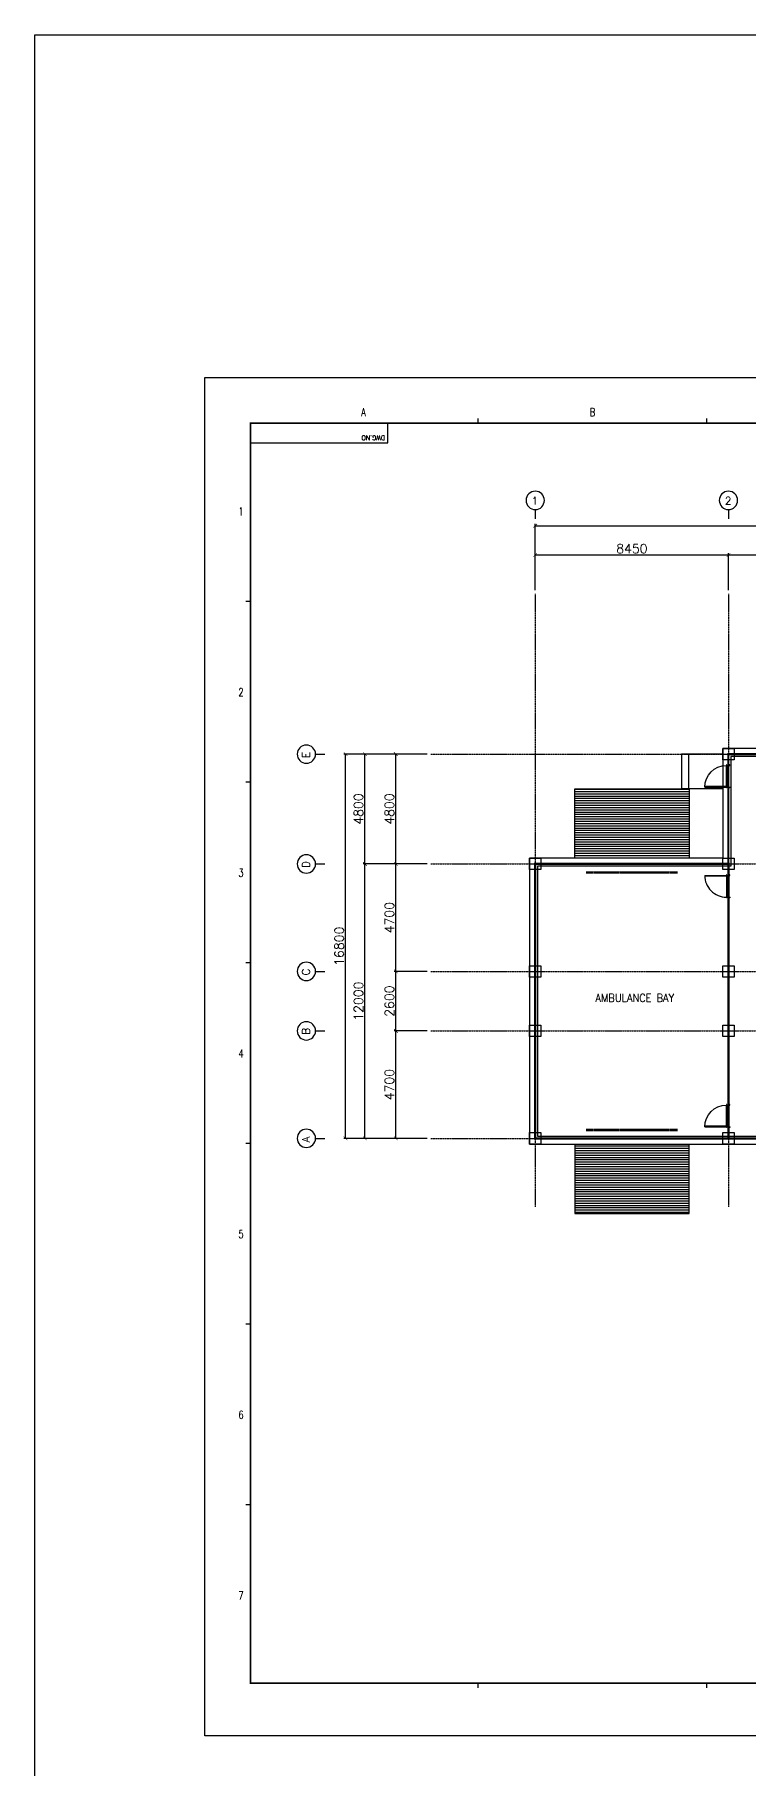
# Model space of a CAD drawing. Header units: millimetres. Extents: x -232466 to 860779, y -177975 to 311634.
# Drawn here: x 223055 to 254264, y 235828 to 311634 of the extents above; entities that cross this region are included whole.
import ezdxf
from ezdxf.enums import TextEntityAlignment as Align

# ---------------------------------------------------------------- set-up
doc = ezdxf.new("R2010")
doc.units = ezdxf.units.MM
for name, pattern in [('AXES', [50.8, 31.75, -6.35, 6.35, -6.35]), ('CENTER', [2, 1.25, -0.25, 0.25, -0.25]), ('HID', [2.3, 1.5, -0.8])]:
    doc.linetypes.add(name, pattern=pattern)
doc.layers.add('0 외형선', color=3, linetype='Continuous', lineweight=25)
for name, color, linetype in [('4ELE', 4, 'Continuous'), ('Center Line', 1, 'CENTER'), ('COL', 2, 'Continuous'), ('dim', 7, 'Continuous'), ('DOOR', 4, 'Continuous'), ('G', 3, 'Continuous'), ('hat', 8, 'Continuous'), ('stair', 4, 'Continuous'), ('SYM', 7, 'Continuous'), ('TITLEBOX', 7, 'Continuous')]:
    doc.layers.add(name, color=color, linetype=linetype)
doc.styles.add('ROMAND', font='romand')
doc.styles.add('RomanS', font='romans.shx')
doc.styles.add('TBOX', font='romans.shx')
doc.dimstyles.new('HYUNDAI', dxfattribs={"dimscale": 120, "dimtxt": 3, "dimasz": 3, "dimexe": 1, "dimexo": 2, "dimgap": 1, "dimtad": 1, "dimdec": 0, "dimdsep": 46, "dimtxsty": 'RomanS', "dimcen": 0, "dimclrd": 256, "dimclre": 256, "dimclrt": 3, "dimadec": 0, "dimazin": 0, "dimtfac": 1, "dimtdec": 0, "dimtix": 1, "dimtmove": 2, "dimatfit": 3, "dimfxl": 1, "dimtvp": 1, "dimtolj": 1, "dimarcsym": 0})
pattern_1 = [(0, (210960.38, 216143.68), (0, 100), [])]

# ---------------------------------------------------------------- blocks, each defined once
blk = doc.blocks.new('_ArchTick')
at = {"color": 0, "linetype": 'ByBlock', "const_width": 0.15}
blk.add_lwpolyline([(-0.5, -0.5), (0.5, 0.5)], dxfattribs=at)
blk = doc.blocks.new('*D721')
at = {"layer": 'Defpoints', "color": 0}
for p in [(236651, 280174), (240376, 280174), (240376, 263374)]:
    blk.add_point(p, dxfattribs=at)
at = {"layer": 'dim', "lineweight": -2}
for p, q in [((240216, 280174), (236571, 280174)), ((236651, 263374), (236651, 280174)), ((240216, 263374), (236571, 263374))]:
    blk.add_line(p, q, dxfattribs=at)
at = {"layer": 'dim', "lineweight": -2, "xscale": 160, "yscale": 160, "zscale": 160}
for p, rotation in [((236651, 280174), 90), ((236651, 263374), 270)]:
    blk.add_blockref('_ArchTick', p, dxfattribs=dict(at, rotation=rotation))
at = {"layer": 'dim', "color": 0, "insert": (236371, 271774), "char_height": 400, "attachment_point": 5, "rotation": 90, "style": 'RomanS', "bg_fill": 3, "box_fill_scale": 1.1, "bg_fill_color": 257, "bg_fill_transparency": 0}
blk.add_mtext('\\A1;16800', dxfattribs=at)
blk = doc.blocks.new('*D722')
at = {"layer": 'Defpoints', "color": 0}
for p in [(237496, 280174), (240376, 280174), (240376, 275374)]:
    blk.add_point(p, dxfattribs=at)
at = {"layer": 'dim', "lineweight": -2}
for p, q in [((240216, 280174), (237416, 280174)), ((237496, 275374), (237496, 280174)), ((240216, 275374), (237416, 275374))]:
    blk.add_line(p, q, dxfattribs=at)
at = {"layer": 'dim', "lineweight": -2, "xscale": 160, "yscale": 160, "zscale": 160}
for p, rotation in [((237496, 280174), 90), ((237496, 275374), 270)]:
    blk.add_blockref('_ArchTick', p, dxfattribs=dict(at, rotation=rotation))
at = {"layer": 'dim', "color": 0, "insert": (237216, 277774), "char_height": 400, "attachment_point": 5, "rotation": 90, "style": 'RomanS', "bg_fill": 3, "box_fill_scale": 1.1, "bg_fill_color": 257, "bg_fill_transparency": 0}
blk.add_mtext('\\A1;4800', dxfattribs=at)
blk = doc.blocks.new('*D723')
at = {"layer": 'Defpoints', "color": 0}
for p in [(253395, 288882), (244945, 287184), (253395, 287184)]:
    blk.add_point(p, dxfattribs=at)
at = {"layer": 'dim', "lineweight": -2}
for p, q in [((244945, 287344), (244945, 288962)), ((244945, 288882), (253395, 288882)), ((253395, 287344), (253395, 288962))]:
    blk.add_line(p, q, dxfattribs=at)
at = {"layer": 'dim', "lineweight": -2, "xscale": 160, "yscale": 160, "zscale": 160, "rotation": 180}
blk.add_blockref('_ArchTick', (244945, 288882), dxfattribs=at)
at = {"layer": 'dim', "lineweight": -2, "xscale": 160, "yscale": 160, "zscale": 160}
blk.add_blockref('_ArchTick', (253395, 288882), dxfattribs=at)
at = {"layer": 'dim', "color": 0, "insert": (249170, 289162), "char_height": 400, "attachment_point": 5, "style": 'RomanS', "bg_fill": 3, "box_fill_scale": 1.1, "bg_fill_color": 257, "bg_fill_transparency": 0}
blk.add_mtext('\\A1;8450', dxfattribs=at)
blk = doc.blocks.new('주열')
at = {"layer": 'SYM'}
blk.add_line((0, 600), (0, 0), dxfattribs=at)
blk.add_circle((0, 1200), 600, dxfattribs=at)
blk = doc.blocks.new('*D724')
at = {"layer": 'Defpoints', "color": 0}
for p in [(286845, 290162), (244945, 287184), (286845, 287184)]:
    blk.add_point(p, dxfattribs=at)
at = {"layer": 'dim', "lineweight": -2}
for p, q in [((244945, 287344), (244945, 290242)), ((244945, 290162), (286845, 290162)), ((286845, 287344), (286845, 290242))]:
    blk.add_line(p, q, dxfattribs=at)
at = {"layer": 'dim', "lineweight": -2, "xscale": 160, "yscale": 160, "zscale": 160, "rotation": 180}
blk.add_blockref('_ArchTick', (244945, 290162), dxfattribs=at)
at = {"layer": 'dim', "lineweight": -2, "xscale": 160, "yscale": 160, "zscale": 160}
blk.add_blockref('_ArchTick', (286845, 290162), dxfattribs=at)
at = {"layer": 'dim', "color": 0, "insert": (265895, 290442), "char_height": 400, "attachment_point": 5, "style": 'RomanS', "bg_fill": 3, "box_fill_scale": 1.1, "bg_fill_color": 257, "bg_fill_transparency": 0}
blk.add_mtext('\\A1;41900', dxfattribs=at)
blk = doc.blocks.new('*D725')
at = {"layer": 'Defpoints', "color": 0}
for p in [(260495, 288882), (253395, 287184), (260495, 287184)]:
    blk.add_point(p, dxfattribs=at)
at = {"layer": 'dim', "lineweight": -2}
for p, q in [((253395, 287344), (253395, 288962)), ((253395, 288882), (260495, 288882)), ((260495, 287344), (260495, 288962))]:
    blk.add_line(p, q, dxfattribs=at)
at = {"layer": 'dim', "lineweight": -2, "xscale": 160, "yscale": 160, "zscale": 160, "rotation": 180}
blk.add_blockref('_ArchTick', (253395, 288882), dxfattribs=at)
at = {"layer": 'dim', "lineweight": -2, "xscale": 160, "yscale": 160, "zscale": 160}
blk.add_blockref('_ArchTick', (260495, 288882), dxfattribs=at)
at = {"layer": 'dim', "color": 0, "insert": (256945, 289162), "char_height": 400, "attachment_point": 5, "style": 'RomanS', "bg_fill": 3, "box_fill_scale": 1.1, "bg_fill_color": 257, "bg_fill_transparency": 0}
blk.add_mtext('\\A1;7100', dxfattribs=at)
blk = doc.blocks.new('*D731')
at = {"layer": 'Defpoints', "color": 0}
for p in [(237496, 275374), (240376, 275374), (240376, 263374)]:
    blk.add_point(p, dxfattribs=at)
at = {"layer": 'dim', "lineweight": -2}
for p, q in [((240216, 275374), (237416, 275374)), ((237496, 263374), (237496, 275374)), ((240216, 263374), (237416, 263374))]:
    blk.add_line(p, q, dxfattribs=at)
at = {"layer": 'dim', "lineweight": -2, "xscale": 160, "yscale": 160, "zscale": 160}
for p, rotation in [((237496, 275374), 90), ((237496, 263374), 270)]:
    blk.add_blockref('_ArchTick', p, dxfattribs=dict(at, rotation=rotation))
at = {"layer": 'dim', "color": 0, "insert": (237216, 269374), "char_height": 400, "attachment_point": 5, "rotation": 90, "style": 'RomanS', "bg_fill": 3, "box_fill_scale": 1.1, "bg_fill_color": 257, "bg_fill_transparency": 0}
blk.add_mtext('\\A1;12000', dxfattribs=at)
blk = doc.blocks.new('*D739')
at = {"layer": 'Defpoints', "color": 0}
for p in [(238849, 280174), (240376, 280174), (240376, 275374)]:
    blk.add_point(p, dxfattribs=at)
at = {"layer": 'dim', "lineweight": -2}
for p, q in [((240216, 280174), (238769, 280174)), ((238849, 275374), (238849, 280174)), ((240216, 275374), (238769, 275374))]:
    blk.add_line(p, q, dxfattribs=at)
at = {"layer": 'dim', "lineweight": -2, "xscale": 160, "yscale": 160, "zscale": 160}
for p, rotation in [((238849, 280174), 90), ((238849, 275374), 270)]:
    blk.add_blockref('_ArchTick', p, dxfattribs=dict(at, rotation=rotation))
at = {"layer": 'dim', "color": 0, "insert": (238569, 277774), "char_height": 400, "attachment_point": 5, "rotation": 90, "style": 'RomanS', "bg_fill": 3, "box_fill_scale": 1.1, "bg_fill_color": 257, "bg_fill_transparency": 0}
blk.add_mtext('\\A1;4800', dxfattribs=at)
blk = doc.blocks.new('*D740')
at = {"layer": 'Defpoints', "color": 0}
for p in [(238849, 275374), (240376, 275374), (240376, 270674)]:
    blk.add_point(p, dxfattribs=at)
at = {"layer": 'dim', "lineweight": -2}
for p, q in [((240216, 275374), (238769, 275374)), ((238849, 270674), (238849, 275374)), ((240216, 270674), (238769, 270674))]:
    blk.add_line(p, q, dxfattribs=at)
at = {"layer": 'dim', "lineweight": -2, "xscale": 160, "yscale": 160, "zscale": 160}
for p, rotation in [((238849, 275374), 90), ((238849, 270674), 270)]:
    blk.add_blockref('_ArchTick', p, dxfattribs=dict(at, rotation=rotation))
at = {"layer": 'dim', "color": 0, "insert": (238569, 273024), "char_height": 400, "attachment_point": 5, "rotation": 90, "style": 'RomanS', "bg_fill": 3, "box_fill_scale": 1.1, "bg_fill_color": 257, "bg_fill_transparency": 0}
blk.add_mtext('\\A1;4700', dxfattribs=at)
blk = doc.blocks.new('*D741')
at = {"layer": 'Defpoints', "color": 0}
for p in [(238849, 270674), (240376, 270674), (240376, 268074)]:
    blk.add_point(p, dxfattribs=at)
at = {"layer": 'dim', "lineweight": -2}
for p, q in [((240216, 270674), (238769, 270674)), ((238849, 268074), (238849, 270674)), ((240216, 268074), (238769, 268074))]:
    blk.add_line(p, q, dxfattribs=at)
at = {"layer": 'dim', "lineweight": -2, "xscale": 160, "yscale": 160, "zscale": 160}
for p, rotation in [((238849, 270674), 90), ((238849, 268074), 270)]:
    blk.add_blockref('_ArchTick', p, dxfattribs=dict(at, rotation=rotation))
at = {"layer": 'dim', "color": 0, "insert": (238569, 269374), "char_height": 400, "attachment_point": 5, "rotation": 90, "style": 'RomanS', "bg_fill": 3, "box_fill_scale": 1.1, "bg_fill_color": 257, "bg_fill_transparency": 0}
blk.add_mtext('\\A1;2600', dxfattribs=at)
blk = doc.blocks.new('*D742')
at = {"layer": 'Defpoints', "color": 0}
for p in [(238849, 268074), (240376, 268074), (240376, 263374)]:
    blk.add_point(p, dxfattribs=at)
at = {"layer": 'dim', "lineweight": -2}
for p, q in [((240216, 268074), (238769, 268074)), ((238849, 263374), (238849, 268074)), ((240216, 263374), (238769, 263374))]:
    blk.add_line(p, q, dxfattribs=at)
at = {"layer": 'dim', "lineweight": -2, "xscale": 160, "yscale": 160, "zscale": 160}
for p, rotation in [((238849, 268074), 90), ((238849, 263374), 270)]:
    blk.add_blockref('_ArchTick', p, dxfattribs=dict(at, rotation=rotation))
at = {"layer": 'dim', "color": 0, "insert": (238569, 265724), "char_height": 400, "attachment_point": 5, "rotation": 90, "style": 'RomanS', "bg_fill": 3, "box_fill_scale": 1.1, "bg_fill_color": 257, "bg_fill_transparency": 0}
blk.add_mtext('\\A1;4700', dxfattribs=at)
blk = doc.blocks.new('SD1')
at = {"color": 8}
for p, q in [((-55, 200), (-975, 200)), ((-955, 155), (-45, 155))]:
    blk.add_line(p, q, dxfattribs=at)
for points in [[(-25, 1150), (-25, 200), (-55, 200), (-55, 1150)], [(-1000, 180), (-1000, 200), (-975, 200), (-975, 155), (-955, 155), (-955, 95), (-975, 50), (-1000, 50), (-1000, 70)], [(0, 180), (0, 200), (-25, 200), (-25, 155), (-45, 155), (-45, 95), (-25, 50), (0, 50), (0, 70)]]:
    blk.add_lwpolyline(points)
blk.add_arc((-25, 200), 950, 90, 180)

msp = doc.modelspace()

# ---------------------------------------------------------------- hatches: boundary and pattern name
at = {"layer": 'hat'}
h = msp.add_hatch(dxfattribs=at)
h.set_pattern_fill('_USER', color=256, scale=100, style=0, pattern_type=0)
h.set_pattern_definition(pattern_1)
h.paths.add_polyline_path([(251669.8, 278663.9), (251669.8, 275623.9), (246669.8, 275623.9), (246669.8, 278663.9)])
h = msp.add_hatch(dxfattribs=at)
h.set_pattern_fill('_USER', color=256, scale=100, style=0, pattern_type=0)
h.set_pattern_definition(pattern_1)
h.paths.add_polyline_path([(251669.8, 260083.9), (251669.8, 263123.9), (246669.8, 263123.9), (246669.8, 260083.9)])

# ---------------------------------------------------------------- linework, layer by layer
at = {"layer": '0 외형선', "linetype": 'Continuous'}
for points in [[(244694.8, 263123.9), (287094.8, 263123.9), (287094.8, 275623.9), (270244.8, 275623.9), (270244.8, 280423.9), (253144.8, 280423.9), (253144.8, 275623.9), (244694.8, 275623.9)], [(245044.8, 263473.9), (286744.8, 263473.9), (286744.8, 275273.9), (269894.8, 275273.9), (269894.8, 280073.9), (253494.8, 280073.9), (253494.8, 275273.9), (245044.8, 275273.9)]]:
    msp.add_lwpolyline(points, close=True, dxfattribs=at)
at = {"layer": '0 외형선', "linetype": 'Continuous', "const_width": 100}
for points in [[(253389.7, 280173.9), (269994.8, 280173.9), (269994.8, 263373.9), (253389.7, 263373.9)], [(244944.8, 275373.9), (253394.8, 275373.9), (253394.8, 263373.9), (244944.8, 263373.9)]]:
    msp.add_lwpolyline(points, close=True, dxfattribs=at)
at = {"layer": '4ELE'}
msp.add_line((251644.8, 280173.9), (251644.8, 278673.9), dxfattribs=at)
msp.add_lwpolyline([(253144.8, 280173.9), (251344.8, 280173.9), (251344.8, 278673.9), (253144.8, 278673.9)], dxfattribs=at)
at = {"layer": 'Center Line', "linetype": 'AXES'}
msp.add_line((244944.8, 287183.6), (244944.8, 260373.9), dxfattribs=at)
at = {"layer": 'COL'}
for points in [[(253144.8, 279923.9), (253144.8, 280423.9), (253644.8, 280423.9), (253644.8, 279923.9)], [(244694.8, 275123.9), (244694.8, 275623.9), (245194.8, 275623.9), (245194.8, 275123.9)], [(253144.8, 275123.9), (253144.8, 275623.9), (253644.8, 275623.9), (253644.8, 275123.9)], [(244694.8, 270423.9), (244694.8, 270923.9), (245194.8, 270923.9), (245194.8, 270423.9)], [(253144.8, 270423.9), (253144.8, 270923.9), (253644.8, 270923.9), (253644.8, 270423.9)], [(244694.8, 267823.9), (244694.8, 268323.9), (245194.8, 268323.9), (245194.8, 267823.9)], [(253144.8, 267823.9), (253144.8, 268323.9), (253644.8, 268323.9), (253644.8, 267823.9)], [(244694.8, 263123.9), (244694.8, 263623.9), (245194.8, 263623.9), (245194.8, 263123.9)], [(253144.8, 263123.9), (253144.8, 263623.9), (253644.8, 263623.9), (253644.8, 263123.9)]]:
    msp.add_lwpolyline(points, close=True, dxfattribs=at)
at = {"layer": 'DOOR', "linetype": 'HID'}
for p, q in [((247169.8, 275027.9), (251169.8, 275027.9)), ((247169.8, 274978), (251169.8, 274978)), ((247169.8, 263769.9), (251169.8, 263769.9)), ((247169.8, 263719.9), (251169.8, 263719.9))]:
    msp.add_line(p, q, dxfattribs=at)
at = {"layer": 'stair'}
for points in [[(246669.8, 275623.9), (246669.8, 278663.9), (251669.8, 278663.9), (251669.8, 275623.9)], [(246669.8, 263123.9), (246669.8, 260083.9), (251669.8, 260083.9), (251669.8, 263123.9)]]:
    msp.add_lwpolyline(points, dxfattribs=at)
at = {"layer": 'TITLEBOX', "color": 4, "linetype": 'Continuous'}
for p, q in [((242442.8, 294645.3), (242442.8, 294845.3)), ((242442.8, 294645.3), (242442.8, 294845.3)), ((252442.8, 294645.3), (252442.8, 294845.3)), ((252442.8, 294645.3), (252442.8, 294845.3)), ((232492.8, 286845.3), (232292.8, 286845.3)), ((232492.8, 278945.3), (232292.8, 278945.3)), ((232492.8, 271045.3), (232292.8, 271045.3)), ((232492.8, 263145.3), (232292.8, 263145.3)), ((232492.8, 255245.3), (232292.8, 255245.3)), ((232492.8, 247345.3), (232292.8, 247345.3)), ((242442.8, 239345.2), (242442.8, 239545.2)), ((242442.8, 239345.2), (242442.8, 239545.2)), ((252442.8, 239345.2), (252442.8, 239545.2)), ((252442.8, 239345.2), (252442.8, 239545.2))]:
    msp.add_line(p, q, dxfattribs=at)
at = {"layer": 'TITLEBOX', "color": 7}
msp.add_lwpolyline([(230492.8, 296645.3), (314592.8, 296645.3), (314592.8, 237245.3), (230492.8, 237245.3)], close=True, dxfattribs=at)
at = {"layer": 'TITLEBOX', "color": 4, "const_width": 70}
msp.add_lwpolyline([(232492.8, 294645.3), (312518.8, 294645.3), (312518.8, 239553.9), (232492.8, 239553.9)], close=True, dxfattribs=at)
at = {"layer": 'TITLEBOX'}
msp.add_lwpolyline([(232492.8, 293779.4), (238492.8, 293779.4), (238492.8, 294645.3)], dxfattribs=at)

# ---------------------------------------------------------------- block references
at = {"layer": 'DOOR', "xscale": -1}
for p, rotation in [((253505.3, 278701.6), 89.99999999999977), ((253505.3, 263851.3), 89.99999999999979)]:
    msp.add_blockref('SD1', p, dxfattribs=dict(at, rotation=rotation))
at = {"layer": 'DOOR', "rotation": 90.0000000000002}
msp.add_blockref('SD1', (253505.3, 274896.6), dxfattribs=at)
at = {"layer": 'SYM', "xscale": -0.6666666666666666, "yscale": 0.6666666666666666, "zscale": 0.6666666666666666, "rotation": 359.9999999999999}
msp.add_blockref('주열', (244944.8, 290468.3), dxfattribs=at)

# ---------------------------------------------------------------- texts
at = {"layer": 'G', "color": 3, "style": 'RomanS', "width": 0.9}
msp.add_text('AMBULANCE BAY', height=350, dxfattribs=at).set_placement((249297.8, 269513.6), align=Align.MIDDLE)
at = {"layer": 'SYM', "style": 'ROMAND'}
for s, p in [('1', (244789.2, 291084.1)), ('2', (253239.2, 291084.1))]:
    msp.add_text(s, height=336.4, dxfattribs=at).set_placement(p)
for s, p in [('E', (235082.6, 279998.1)), ('D', (235082.6, 275198.1)), ('C', (235082.6, 270498.1)), ('B', (235082.6, 267898.1)), ('A', (235082.6, 263198.1))]:
    msp.add_text(s, height=336.4, rotation=90, dxfattribs=at).set_placement(p)
at = {"layer": 'TITLEBOX', "color": 4, "linetype": 'Continuous', "style": 'TBOX', "width": 0.75}
for s, p in [('A', (237329.8, 294951.9)), ('B', (247329.8, 294951.9)), ('1', (231966.9, 290612.1)), ('2', (231966.9, 282712.1)), ('3', (231966.9, 274812.1)), ('4', (231966.9, 266912.1)), ('5', (231966.9, 259012.1)), ('6', (231966.9, 251112.1)), ('7', (231966.9, 243212.1))]:
    msp.add_text(s, height=350, dxfattribs=at).set_placement(p)
at = {"layer": 'TITLEBOX', "style": 'ROMAND'}
msp.add_text('DWG.NO', height=200, rotation=180, dxfattribs=at).set_placement((238377.3, 294105.1))

# ---------------------------------------------------------------- next in the draw order: dimensions: what is measured, and where the dimension line sits
at = {"layer": 'dim'}
dim = msp.add_linear_dim(base=(253394.8, 288881.9), p1=(244944.8, 287183.6), p2=(253394.8, 287183.6), dimstyle='HYUNDAI', override={"dimscale": 80, "dimtxt": 5, "dimasz": 2, "dimpost": '\\X', "dimblk1": 'ArchTick', "dimblk2": 'ArchTick', "dimsah": 1, "dimclrt": 0, "dimtfill": 1}, dxfattribs=at)
dim.commit()
dim.dimension.update_dxf_attribs({"geometry": '*D723', "text_midpoint": (249169.8, 289161.9)})
dim = msp.add_linear_dim(base=(236651.5, 280173.9), p1=(240376.2, 263373.9), p2=(240376.2, 280173.9), angle=90, dimstyle='HYUNDAI', override={"dimscale": 80, "dimtxt": 5, "dimasz": 2, "dimpost": '\\X', "dimblk1": 'ArchTick', "dimblk2": 'ArchTick', "dimsah": 1, "dimclrt": 0, "dimtfill": 1}, dxfattribs=at)
dim.commit()
dim.dimension.update_dxf_attribs({"geometry": '*D721', "text_midpoint": (236371.5, 271773.9)})

# ---------------------------------------------------------------- next in the draw order: linework, layer by layer
at = {"layer": 'Center Line', "linetype": 'AXES'}
msp.add_line((240376.2, 263373.9), (290361.8, 263373.9), dxfattribs=at)

# ---------------------------------------------------------------- next in the draw order: block references
at = {"layer": 'SYM', "xscale": -0.6666666666666666, "yscale": 0.6666666666666666, "zscale": 0.6666666666666666, "rotation": 89.99999999999972}
for p in [(235738.5, 280173.9), (235738.5, 275373.9), (235738.5, 270673.9), (235738.5, 268073.9), (235738.5, 263373.9)]:
    msp.add_blockref('주열', p, dxfattribs=at)

# ---------------------------------------------------------------- next in the draw order: dimensions: what is measured, and where the dimension line sits
at = {"layer": 'dim'}
dim = msp.add_linear_dim(base=(286844.8, 290161.5), p1=(244944.8, 287183.6), p2=(286844.8, 287183.6), dimstyle='HYUNDAI', override={"dimscale": 80, "dimtxt": 5, "dimasz": 2, "dimpost": '\\X', "dimblk1": 'ArchTick', "dimblk2": 'ArchTick', "dimsah": 1, "dimclrt": 0, "dimtfill": 1}, dxfattribs=at)
dim.commit()
dim.dimension.update_dxf_attribs({"geometry": '*D724', "text_midpoint": (265894.8, 290441.5)})
dim = msp.add_linear_dim(base=(237496.2, 280173.9), p1=(240376.2, 275373.9), p2=(240376.2, 280173.9), angle=90, dimstyle='HYUNDAI', override={"dimscale": 80, "dimtxt": 5, "dimasz": 2, "dimpost": '\\X', "dimblk1": 'ArchTick', "dimblk2": 'ArchTick', "dimsah": 1, "dimclrt": 0, "dimtfill": 1}, dxfattribs=at)
dim.commit()
dim.dimension.update_dxf_attribs({"geometry": '*D722', "text_midpoint": (237216.2, 277773.9)})

# ---------------------------------------------------------------- next in the draw order: linework, layer by layer
at = {"layer": 'Center Line', "linetype": 'AXES'}
for p, q in [((253394.8, 287183.6), (253394.8, 260373.9)), ((240376.2, 280173.9), (290361.8, 280173.9)), ((240376.2, 275373.9), (290361.8, 275373.9))]:
    msp.add_line(p, q, dxfattribs=at)

# ---------------------------------------------------------------- next in the draw order: block references
at = {"layer": 'SYM', "xscale": -0.6666666666666666, "yscale": 0.6666666666666666, "zscale": 0.6666666666666666, "rotation": 359.9999999999999}
msp.add_blockref('주열', (253394.8, 290468.3), dxfattribs=at)

# ---------------------------------------------------------------- next in the draw order: dimensions: what is measured, and where the dimension line sits
at = {"layer": 'dim'}
dim = msp.add_linear_dim(base=(260494.8, 288881.9), p1=(253394.8, 287183.6), p2=(260494.8, 287183.6), dimstyle='HYUNDAI', override={"dimscale": 80, "dimtxt": 5, "dimasz": 2, "dimpost": '\\X', "dimblk1": 'ArchTick', "dimblk2": 'ArchTick', "dimsah": 1, "dimclrt": 0, "dimtfill": 1}, dxfattribs=at)
dim.commit()
dim.dimension.update_dxf_attribs({"geometry": '*D725', "text_midpoint": (256944.8, 289161.9)})
dim = msp.add_linear_dim(base=(237496.2, 275373.9), p1=(240376.2, 263373.9), p2=(240376.2, 275373.9), angle=90, dimstyle='HYUNDAI', override={"dimscale": 80, "dimtxt": 5, "dimasz": 2, "dimpost": '\\X', "dimblk1": 'ArchTick', "dimblk2": 'ArchTick', "dimsah": 1, "dimclrt": 0, "dimtfill": 1}, dxfattribs=at)
dim.commit()
dim.dimension.update_dxf_attribs({"geometry": '*D731', "text_midpoint": (237216.2, 269373.9)})

# ---------------------------------------------------------------- next in the draw order: linework, layer by layer
at = {"layer": 'Center Line', "linetype": 'AXES'}
for p, q in [((240376.2, 270673.9), (290361.8, 270673.9)), ((240376.2, 268073.9), (290361.8, 268073.9))]:
    msp.add_line(p, q, dxfattribs=at)

# ---------------------------------------------------------------- next in the draw order: dimensions: what is measured, and where the dimension line sits
at = {"layer": 'dim'}
dim = msp.add_linear_dim(base=(238848.6, 280173.9), p1=(240376.2, 275373.9), p2=(240376.2, 280173.9), angle=90, dimstyle='HYUNDAI', override={"dimscale": 80, "dimtxt": 5, "dimasz": 2, "dimpost": '\\X', "dimblk1": 'ArchTick', "dimblk2": 'ArchTick', "dimsah": 1, "dimclrt": 0, "dimtfill": 1}, dxfattribs=at)
dim.commit()
dim.dimension.update_dxf_attribs({"geometry": '*D739', "text_midpoint": (238568.6, 277773.9)})

# ---------------------------------------------------------------- next in the draw order: dimensions: what is measured, and where the dimension line sits
dim = msp.add_linear_dim(base=(238848.6, 275373.9), p1=(240376.2, 270673.9), p2=(240376.2, 275373.9), angle=90, dimstyle='HYUNDAI', override={"dimscale": 80, "dimtxt": 5, "dimasz": 2, "dimpost": '\\X', "dimblk1": 'ArchTick', "dimblk2": 'ArchTick', "dimsah": 1, "dimclrt": 0, "dimtfill": 1}, dxfattribs=at)
dim.commit()
dim.dimension.update_dxf_attribs({"geometry": '*D740', "text_midpoint": (238568.6, 273023.9)})

# ---------------------------------------------------------------- next in the draw order: dimensions: what is measured, and where the dimension line sits
dim = msp.add_linear_dim(base=(238848.6, 270673.9), p1=(240376.2, 268073.9), p2=(240376.2, 270673.9), angle=90, dimstyle='HYUNDAI', override={"dimscale": 80, "dimtxt": 5, "dimasz": 2, "dimpost": '\\X', "dimblk1": 'ArchTick', "dimblk2": 'ArchTick', "dimsah": 1, "dimclrt": 0, "dimtfill": 1}, dxfattribs=at)
dim.commit()
dim.dimension.update_dxf_attribs({"geometry": '*D741', "text_midpoint": (238568.6, 269373.9)})

# ---------------------------------------------------------------- next in the draw order: dimensions: what is measured, and where the dimension line sits
dim = msp.add_linear_dim(base=(238848.6, 268073.9), p1=(240376.2, 263373.9), p2=(240376.2, 268073.9), angle=90, dimstyle='HYUNDAI', override={"dimscale": 80, "dimtxt": 5, "dimasz": 2, "dimpost": '\\X', "dimblk1": 'ArchTick', "dimblk2": 'ArchTick', "dimsah": 1, "dimclrt": 0, "dimtfill": 1}, dxfattribs=at)
dim.commit()
dim.dimension.update_dxf_attribs({"geometry": '*D742', "text_midpoint": (238568.6, 265723.9)})

# ---------------------------------------------------------------- next in the draw order: linework, layer by layer
msp.add_lwpolyline([(223055.1, 311633.8), (860779.3, 311633.8), (860779.3, -177974.5), (223055.1, -177974.5)], close=True)

doc.saveas('drawing.dxf')
